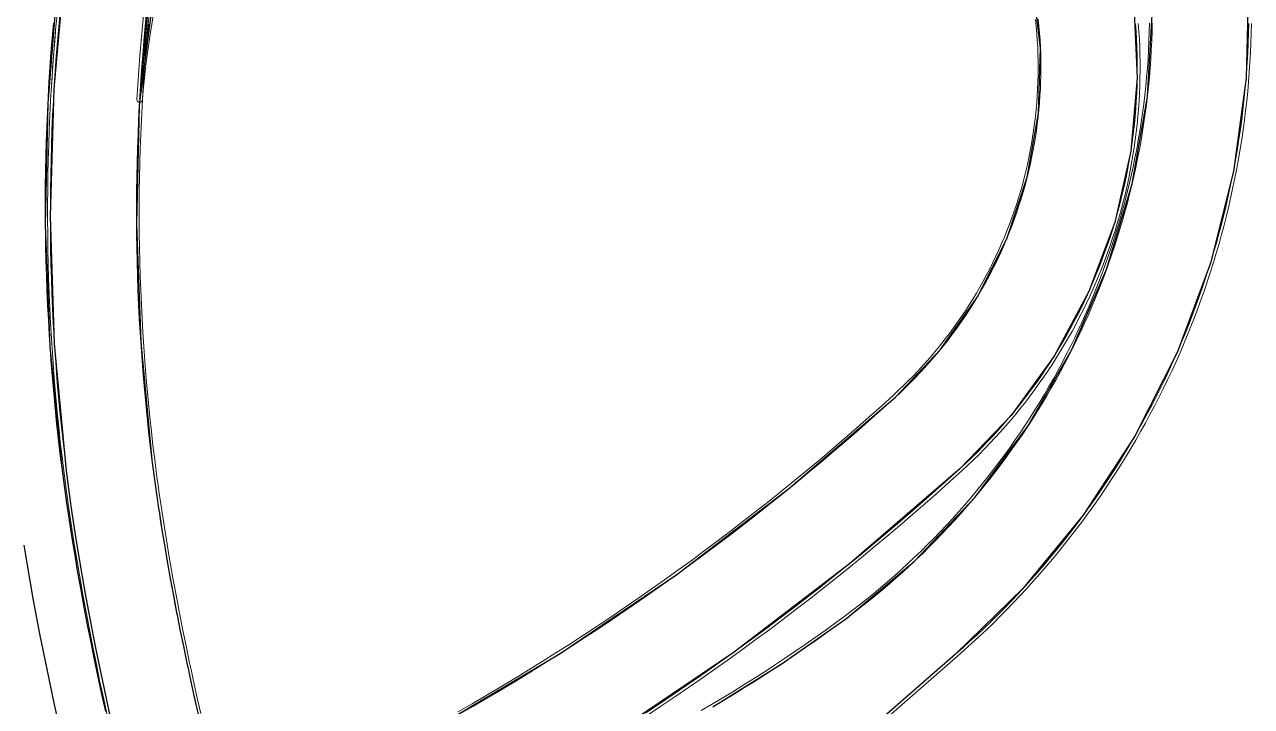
# Model space of a CAD drawing. Header units: metres. Extents: x 105145 to 106173, y 111785 to 118130.
# Drawn here: x 105356.7 to 105445.8, y 112833.1 to 112882.6 of the extents above; entities that cross this region are included whole.
import ezdxf

# ---------------------------------------------------------------- set-up
doc = ezdxf.new("R2010")
doc.units = ezdxf.units.M
for name, color, linetype, lineweight in [('10-PAV-CALZADA-BRT', 12, 'CONTINUOUS', 30), ('10-PAV-CALZADA-MIXTA', 8, 'CONTINUOUS', 30), ('10-PAV-SARDINEL', 252, 'CONTINUOUS', 13)]:
    doc.layers.add(name, color=color, linetype=linetype, lineweight=lineweight)

msp = doc.modelspace()

# ---------------------------------------------------------------- linework, layer by layer
at = {"layer": '10-PAV-CALZADA-BRT'}
for points in [[(105359.0955, 112885.6962), (105358.3943, 112876.884), (105358.2126, 112868.0458), (105358.551, 112859.2123), (105359.4083, 112850.4139), (105359.5759, 112849.1403), (105359.7529, 112847.8745), (105359.9403, 112846.6091), (105360.1375, 112845.3445), (105360.3441, 112844.0801), (105360.5601, 112842.8165), (105360.7847, 112841.5533), (105361.0179, 112840.2909), (105361.2591, 112839.0287), (105361.5083, 112837.7673), (105361.7647, 112836.5063), (105362.0283, 112835.2459), (105362.2987, 112833.9859), (105362.5757, 112832.7263)], [(105359.1589, 112831.9671), (105358.8785, 112833.2431), (105358.6043, 112834.5205), (105358.3369, 112835.7993), (105358.0765, 112837.0795), (105357.8235, 112838.3611), (105357.5781, 112839.6443), (105357.3409, 112840.9291), (105357.1121, 112842.2153), (105356.8921, 112843.5031), (105356.6813, 112844.7925)]]:
    msp.add_lwpolyline(points, dxfattribs=at)
at = {"layer": '10-PAV-CALZADA-MIXTA'}
for points in [[(105362.9241, 112832.4139), (105362.6475, 112833.6741), (105362.3771, 112834.9357), (105362.1133, 112836.1989), (105361.8565, 112837.4633), (105361.6071, 112838.7293), (105361.3655, 112839.9969), (105361.1319, 112841.2659), (105360.9067, 112842.5363), (105360.6905, 112843.8085), (105360.4835, 112845.0821), (105360.2859, 112846.3571), (105360.0983, 112847.6337), (105359.9209, 112848.9117), (105359.7541, 112850.1913), (105358.881, 112859.4075), (105358.5782, 112868.6599), (105358.8466, 112877.9135), (105359.6854, 112887.1328)], [(105365.8644, 112886.1686), (105365.0621, 112877.1381), (105365.0365, 112876.6783), (105364.8304, 112868.1009), (105365.1365, 112859.5264), (105365.9535, 112850.9855), (105365.9552, 112850.9725), (105366.1152, 112849.7451), (105366.2856, 112848.5177), (105366.4628, 112847.3113), (105366.466, 112847.2901), (105366.6565, 112846.0622), (105366.8561, 112844.8339), (105367.0649, 112843.6054), (105367.1079, 112843.36), (105367.2826, 112842.3767), (105367.5086, 112841.1477), (105367.7431, 112839.9186), (105367.7791, 112839.7344), (105367.9855, 112838.6892), (105368.2351, 112837.4596), (105368.4919, 112836.2296), (105368.5967, 112835.7378), (105368.7556, 112834.9993), (105369.0257, 112833.7687), (105369.3022, 112832.5376)], [(105365.918, 112883.624), (105365.0621, 112877.1381), (105365.8644, 112886.1686)], [(105386.8108, 112831.7113), (105395.5869, 112836.9458), (105404.0475, 112842.6762), (105412.1645, 112848.8836), (105419.9113, 112855.5474), (105423.1556, 112858.9695), (105425.8683, 112862.8265), (105427.9919, 112867.0368), (105429.4813, 112871.5109), (105430.3049, 112876.1539), (105430.4453, 112880.8673), (105429.8994, 112885.5511)], [(105445.5368, 112885.5787), (105445.3705, 112878.7214), (105444.4478, 112871.9245), (105442.7799, 112865.271), (105440.3872, 112858.8426), (105437.2991, 112852.7178), (105433.5533, 112846.9716), (105429.1956, 112841.6744), (105424.2795, 112836.8909), (105409.5209, 112824.0026)], [(105437.2107, 112884.0294), (105437.468, 112878.7095), (105437.005, 112873.4035), (105435.8301, 112868.2086), (105433.9648, 112863.2198), (105431.4432, 112858.5283), (105428.3115, 112854.2202), (105424.627, 112850.3741), (105416.575, 112843.4477), (105408.138, 112836.9957), (105399.344, 112831.0395)], [(105406.6706, 112833.0708), (105411.6143, 112836.1626), (105416.3851, 112839.5151), (105421.2973, 112843.6332), (105425.6971, 112848.2949), (105429.5246, 112853.4369), (105432.7278, 112858.9892), (105435.2632, 112864.8765), (105437.0965, 112871.0188), (105438.2026, 112877.3328), (105438.5667, 112883.7325)]]:
    msp.add_lwpolyline(points, dxfattribs=at)
at = {"layer": '10-PAV-SARDINEL'}
for points in [[(105362.7289, 112832.3706), (105362.4521, 112833.6317), (105362.1814, 112834.8943), (105361.9244, 112836.1303), (105361.9174, 112836.1586), (105361.9163, 112836.1642), (105361.6604, 112837.4241), (105361.4108, 112838.6913), (105361.1689, 112839.9601), (105360.9351, 112841.2304), (105360.7097, 112842.5019), (105360.4932, 112843.7757), (105360.286, 112845.0508), (105360.0882, 112846.3273), (105359.9003, 112847.6054), (105359.7227, 112848.885), (105359.5557, 112850.1662), (105359.4248, 112851.2364), (105359.3016, 112852.3074), (105359.1861, 112853.3792), (105359.0782, 112854.4519), (105358.9781, 112855.5253), (105358.8857, 112856.5993), (105358.801, 112857.674), (105358.724, 112858.7493), (105358.6547, 112859.8252), (105358.5932, 112860.9015), (105358.5393, 112861.9782), (105358.4932, 112863.0552), (105358.4549, 112864.1326), (105358.4242, 112865.2102), (105358.4013, 112866.288), (105358.3862, 112867.366), (105358.3787, 112868.4442), (105358.3791, 112869.522), (105358.3871, 112870.6001), (105358.4029, 112871.678), (105358.4264, 112872.7558), (105358.4577, 112873.8334), (105358.4967, 112874.9107), (105358.5434, 112875.9878), (105358.5979, 112877.0644), (105358.6601, 112878.1407), (105358.73, 112879.2165), (105358.8076, 112880.2917), (105358.893, 112881.3664), (105358.986, 112882.4404), (105359.0868, 112883.5137)], [(105359.2858, 112883.4943), (105359.1852, 112882.4224), (105359.0922, 112881.3498), (105359.007, 112880.2766), (105358.9295, 112879.2028), (105358.8597, 112878.1284), (105358.7976, 112877.0536), (105358.7432, 112875.9784), (105358.6965, 112874.9028), (105358.6576, 112873.8268), (105358.6264, 112872.7507), (105358.6029, 112871.6743), (105358.5871, 112870.5978), (105358.5791, 112869.5212), (105358.5787, 112868.4446), (105358.5861, 112867.368), (105358.6013, 112866.2915), (105358.6241, 112865.2152), (105358.6547, 112864.139), (105358.693, 112863.063), (105358.7391, 112861.9874), (105358.7928, 112860.9121), (105358.8543, 112859.8373), (105358.9235, 112858.7629), (105359.0004, 112857.689), (105359.085, 112856.6157), (105359.1773, 112855.5431), (105359.2773, 112854.4711), (105359.385, 112853.3999), (105359.5003, 112852.3295), (105359.6234, 112851.2599), (105359.7541, 112850.1913), (105359.9209, 112848.9117), (105360.0983, 112847.6337), (105360.2859, 112846.3571), (105360.4835, 112845.0821), (105360.6905, 112843.8085), (105360.9067, 112842.5363), (105361.1319, 112841.2659), (105361.3655, 112839.9969), (105361.6071, 112838.7293), (105361.8565, 112837.4633), (105362.1133, 112836.1989), (105362.3771, 112834.9357), (105362.6475, 112833.6741), (105362.9241, 112832.4139)], [(105369.3022, 112832.5376), (105369.0257, 112833.7687), (105368.7556, 112834.9993), (105368.5967, 112835.7378), (105368.4919, 112836.2296), (105368.2351, 112837.4596), (105367.9855, 112838.6892), (105367.7791, 112839.7344), (105367.7431, 112839.9186), (105367.6248, 112840.533), (105367.5086, 112841.1477), (105367.3946, 112841.762), (105367.2826, 112842.3767), (105367.1079, 112843.36), (105367.0649, 112843.6054), (105366.9594, 112844.2195), (105366.8561, 112844.8339), (105366.7552, 112845.4479), (105366.6565, 112846.0622), (105366.5601, 112846.676), (105366.466, 112847.2901), (105366.4628, 112847.3113), (105366.373, 112847.9143), (105366.2856, 112848.5177), (105366.1991, 112849.1312), (105366.1152, 112849.7451), (105366.0339, 112850.3586), (105365.9552, 112850.9725), (105365.9535, 112850.9855), (105365.8286, 112852.0076), (105365.7109, 112853.0306), (105365.6006, 112854.0544), (105365.4977, 112855.079), (105365.4021, 112856.1043), (105365.3138, 112857.1303), (105365.2329, 112858.1568), (105365.1593, 112859.1839), (105365.0932, 112860.2115), (105365.0343, 112861.2396), (105364.9828, 112862.2681), (105364.9387, 112863.2968), (105364.902, 112864.3259), (105364.8727, 112865.3553), (105364.8507, 112866.3848), (105364.8361, 112867.4144), (105364.8288, 112868.4441), (105364.829, 112869.4738), (105364.8365, 112870.5036), (105364.8514, 112871.5332), (105364.8737, 112872.5627), (105364.9033, 112873.592), (105364.9404, 112874.6211), (105364.9847, 112875.6499), (105365.0365, 112876.6783), (105365.0621, 112877.1381), (105365.1269, 112878.2029), (105365.1996, 112879.2672), (105365.2802, 112880.3309), (105365.3687, 112881.394), (105365.465, 112882.4564), (105365.5693, 112883.5181)], [(105366.0521, 112883.2494), (105365.9331, 112882.5739), (105365.8218, 112881.8958), (105365.7183, 112881.2169), (105365.6226, 112880.537), (105365.5346, 112879.8556), (105365.4547, 112879.1739), (105365.3824, 112878.491), (105365.318, 112877.8069), (105365.2618, 112877.126), (105365.2614, 112877.1216), (105365.2556, 112877.0875), (105365.2439, 112877.0549), (105365.2269, 112877.0248), (105365.2049, 112876.998), (105365.1786, 112876.9755), (105365.1488, 112876.9579), (105365.1164, 112876.9456), (105365.0824, 112876.9391), (105365.0478, 112876.9386), (105365.0136, 112876.9441), (105364.9809, 112876.9553), (105364.9506, 112876.9721), (105364.9236, 112876.9938), (105364.9008, 112877.0198), (105364.8829, 112877.0494), (105364.8703, 112877.0817), (105364.8634, 112877.1156), (105364.8625, 112877.1502), (105364.8628, 112877.1546), (105364.9274, 112878.2158), (105365.0002, 112879.2816), (105365.0809, 112880.3468), (105365.1695, 112881.4114), (105365.266, 112882.4752), (105365.3704, 112883.5384)], [(105365.7683, 112883.4978), (105365.6642, 112882.4376), (105365.568, 112881.3767), (105365.4796, 112880.3151), (105365.3991, 112879.2529), (105365.3265, 112878.19), (105365.2618, 112877.1265), (105365.2362, 112876.6677), (105365.1846, 112875.6405), (105365.1402, 112874.6132), (105365.1032, 112873.5855), (105365.0738, 112872.5627), (105365.0736, 112872.5577), (105365.0514, 112871.5296), (105365.0365, 112870.5014), (105365.029, 112869.4731), (105365.0288, 112868.4455), (105365.0361, 112867.4165), (105365.0507, 112866.3883), (105365.0726, 112865.3603), (105365.1019, 112864.3324), (105365.1386, 112863.3047), (105365.1827, 112862.2774), (105365.2341, 112861.2503), (105365.2928, 112860.2237), (105365.3589, 112859.1968), (105365.4324, 112858.1718), (105365.5132, 112857.1467), (105365.6013, 112856.1222), (105365.6968, 112855.0983), (105365.7996, 112854.0752), (105365.9097, 112853.0528), (105366.0272, 112852.0312), (105366.1519, 112851.0109), (105366.1536, 112850.9982), (105366.2323, 112850.3845), (105366.3135, 112849.7718), (105366.3973, 112849.1587), (105366.4836, 112848.546), (105366.5709, 112847.9434), (105366.6606, 112847.341), (105366.6638, 112847.3202), (105366.7578, 112846.7067), (105366.8541, 112846.0936), (105366.9526, 112845.48), (105367.0534, 112844.8667), (105367.1566, 112844.253), (105367.262, 112843.6396), (105367.3049, 112843.3948), (105367.4795, 112842.4121), (105367.5913, 112841.7982), (105367.7052, 112841.1846), (105367.8213, 112840.5705), (105367.9395, 112839.9567), (105367.9754, 112839.773), (105368.1816, 112838.7285), (105368.431, 112837.5), (105368.6876, 112836.2709), (105368.7923, 112835.7797), (105368.951, 112835.0418), (105369.2209, 112833.812), (105369.4973, 112832.5818)], [(105365.5693, 112883.5181), (105365.465, 112882.4564), (105365.3687, 112881.394), (105365.2802, 112880.3309), (105365.1996, 112879.2672), (105365.1269, 112878.2029), (105365.1269, 112878.2029), (105365.0621, 112877.1381), (105365.1188, 112877.8247), (105365.1834, 112878.5107), (105365.2559, 112879.1958), (105365.3362, 112879.8801), (105365.4244, 112880.5634), (105365.5204, 112881.2457), (105365.6242, 112881.9268), (105365.7359, 112882.6067)], [(105362.5757, 112832.7263), (105362.2987, 112833.9859), (105362.0283, 112835.2459), (105361.7647, 112836.5063), (105361.5083, 112837.7673), (105361.2591, 112839.0287), (105361.0179, 112840.2909), (105360.7847, 112841.5533), (105360.5601, 112842.8165), (105360.3441, 112844.0801), (105360.1375, 112845.3445), (105359.9403, 112846.6091), (105359.7529, 112847.8745), (105359.5759, 112849.1403), (105359.4083, 112850.4139), (105359.2761, 112851.484), (105359.1515, 112852.555), (105359.0346, 112853.6268), (105358.9254, 112854.6995), (105358.8239, 112855.7729), (105358.7302, 112856.847), (105358.6441, 112857.9218), (105358.5657, 112858.9971), (105358.4951, 112860.073), (105358.4322, 112861.1494), (105358.377, 112862.2262), (105358.3296, 112863.3034), (105358.2898, 112864.3808), (105358.2578, 112865.4586), (105358.2336, 112866.5365), (105358.2171, 112867.6146), (105358.2083, 112868.6927), (105358.2072, 112869.771), (105358.2139, 112870.8491), (105358.2283, 112871.9272), (105358.2505, 112873.0052), (105358.2804, 112874.083), (105358.318, 112875.1606), (105358.3634, 112876.2378), (105358.4165, 112877.3147), (105358.4773, 112878.3912), (105358.5459, 112879.4672), (105358.6221, 112880.5427), (105358.7061, 112881.6177), (105358.7978, 112882.692)], [(105358.997, 112882.6743), (105358.9055, 112881.6014), (105358.8216, 112880.5279), (105358.7455, 112879.4538), (105358.7304, 112879.2165), (105358.677, 112878.3792), (105358.6601, 112878.1407), (105358.5979, 112877.0644), (105358.5434, 112875.9878), (105358.4967, 112874.9107), (105358.4577, 112873.8334), (105358.4264, 112872.7558), (105358.4029, 112871.678), (105358.3871, 112870.6001), (105358.3791, 112869.522), (105358.3787, 112868.4442), (105358.3862, 112867.366), (105358.4013, 112866.288), (105358.4242, 112865.2102), (105358.4549, 112864.1326), (105358.4932, 112863.0552), (105358.5393, 112861.9782), (105358.5932, 112860.9015), (105358.6547, 112859.8252), (105358.724, 112858.7493), (105358.801, 112857.674), (105358.8857, 112856.5993), (105358.9781, 112855.5253), (105359.0782, 112854.4519), (105359.1861, 112853.3792), (105359.3016, 112852.3074), (105359.4248, 112851.2364), (105359.5557, 112850.1662), (105359.7227, 112848.885), (105359.9003, 112847.6054), (105360.0882, 112846.3273), (105360.286, 112845.0508), (105360.4932, 112843.7757), (105360.7097, 112842.5019), (105360.9351, 112841.2304), (105361.1689, 112839.9601), (105361.4108, 112838.6913), (105361.6604, 112837.4241), (105361.9163, 112836.1642), (105361.9174, 112836.1586), (105361.9244, 112836.1303), (105362.1814, 112834.8943), (105362.4521, 112833.6317), (105362.7289, 112832.3706)], [(105388.1607, 112832.7026), (105389.1898, 112833.2943), (105390.2149, 112833.8927), (105391.236, 112834.4981), (105392.253, 112835.1102), (105393.2659, 112835.7292), (105394.2746, 112836.3548), (105395.2794, 112836.9874), (105396.2794, 112837.6264), (105397.2754, 112838.2722), (105398.2671, 112838.9247), (105399.2543, 112839.5837), (105400.2371, 112840.2494), (105401.2155, 112840.9216), (105402.1893, 112841.6004), (105403.1585, 112842.2856), (105404.1237, 112842.9777), (105405.0832, 112843.6755), (105406.0385, 112844.3801), (105406.9891, 112845.091), (105407.9349, 112845.8083), (105408.8758, 112846.5319), (105409.812, 112847.2618), (105410.7432, 112847.9979), (105411.6694, 112848.7402), (105412.5907, 112849.4887), (105413.507, 112850.2434), (105414.4182, 112851.0042), (105415.3242, 112851.771), (105416.2252, 112852.5439), (105417.1209, 112853.3228), (105418.0114, 112854.1077), (105418.8966, 112854.8985), (105419.7764, 112855.6951), (105420.1466, 112856.0378), (105420.5096, 112856.3847), (105420.8694, 112856.7394), (105421.2228, 112857.0989), (105421.5704, 112857.4638), (105421.9119, 112857.8337), (105422.249, 112858.2106), (105422.5785, 112858.5906), (105422.9023, 112858.9763), (105423.2203, 112859.3673), (105423.5323, 112859.7634), (105423.8377, 112860.1639), (105424.1374, 112860.57), (105424.4298, 112860.9795), (105424.7162, 112861.3941), (105424.9964, 112861.8134), (105425.2694, 112862.2365), (105425.536, 112862.6642), (105425.7959, 112863.0957), (105426.049, 112863.5317), (105426.2948, 112863.9706), (105426.5342, 112864.414), (105426.7677, 112864.8634), (105426.9928, 112865.3138), (105427.2105, 112865.767), (105427.4216, 112866.2246), (105427.6255, 112866.6855), (105427.8221, 112867.1494), (105428.0113, 112867.6158), (105428.1935, 112868.0862), (105428.3681, 112868.5591), (105428.5355, 112869.0347), (105428.6951, 112869.5123), (105428.8478, 112869.9941), (105428.9921, 112870.4755), (105429.1296, 112870.9618), (105429.2587, 112871.4474), (105429.3805, 112871.9363), (105429.4947, 112872.4272), (105429.6012, 112872.9197), (105429.6999, 112873.4136), (105429.7909, 112873.9096), (105429.8742, 112874.4062), (105429.9496, 112874.9049), (105430.0172, 112875.4039), (105430.077, 112875.9046), (105430.129, 112876.4056), (105430.1731, 112876.9079), (105430.2093, 112877.4104), (105430.2376, 112877.9136), (105430.2581, 112878.4172), (105430.2707, 112878.9209), (105430.2754, 112879.4251), (105430.2721, 112879.9288), (105430.261, 112880.433), (105430.242, 112880.9362), (105430.2151, 112881.44), (105430.1804, 112881.9421), (105430.1377, 112882.4444), (105430.0872, 112882.9456)], [(105430.2861, 112882.9672), (105430.3369, 112882.4627), (105430.3798, 112881.9574), (105430.4148, 112881.4516), (105430.4418, 112880.9452), (105430.4609, 112880.4385), (105430.4721, 112879.9316), (105430.4754, 112879.4245), (105430.4707, 112878.9175), (105430.458, 112878.4106), (105430.4374, 112877.9039), (105430.4089, 112877.3977), (105430.3725, 112876.8919), (105430.3281, 112876.3868), (105430.2758, 112875.8824), (105430.2157, 112875.3789), (105430.1476, 112874.8764), (105430.0717, 112874.3751), (105429.988, 112873.875), (105429.8964, 112873.3763), (105429.797, 112872.879), (105429.6899, 112872.3834), (105429.575, 112871.8895), (105429.4524, 112871.3975), (105429.322, 112870.9075), (105429.1841, 112870.4195), (105429.0385, 112869.9338), (105428.8853, 112869.4504), (105428.7245, 112868.9695), (105428.5563, 112868.4912), (105428.3806, 112868.0155), (105428.1974, 112867.5427), (105428.0069, 112867.0728), (105427.809, 112866.6059), (105427.6039, 112866.1422), (105427.3915, 112865.6818), (105427.1719, 112865.2247), (105426.9452, 112864.7712), (105426.7114, 112864.3212), (105426.4705, 112863.875), (105426.2228, 112863.4326), (105425.9681, 112862.9941), (105425.7066, 112862.5597), (105425.4383, 112862.1294), (105425.1633, 112861.7034), (105424.8817, 112861.2817), (105424.5935, 112860.8645), (105424.2988, 112860.4518), (105423.9977, 112860.0439), (105423.6902, 112859.6407), (105423.3765, 112859.2423), (105423.0565, 112858.8489), (105422.7304, 112858.4606), (105422.3983, 112858.0775), (105422.0602, 112857.6996), (105421.7163, 112857.327), (105421.3665, 112856.9598), (105421.011, 112856.5982), (105420.65, 112856.2422), (105420.2834, 112855.8919), (105419.9113, 112855.5474), (105419.0304, 112854.7498), (105418.1441, 112853.9581), (105417.2526, 112853.1723), (105416.3559, 112852.3925), (105415.4539, 112851.6188), (105414.5468, 112850.8511), (105413.6346, 112850.0894), (105412.7173, 112849.3339), (105411.795, 112848.5846), (105410.8677, 112847.8414), (105409.9354, 112847.1044), (105408.9983, 112846.3738), (105408.0562, 112845.6493), (105407.1094, 112844.9312), (105406.1577, 112844.2195), (105405.2013, 112843.5141), (105404.2402, 112842.8152), (105403.2745, 112842.1227), (105402.3041, 112841.4367), (105401.3292, 112840.7571), (105400.3498, 112840.0842), (105399.3659, 112839.4177), (105398.3775, 112838.7579), (105397.3847, 112838.1047), (105396.3877, 112837.4582), (105395.3863, 112836.8183), (105394.3806, 112836.1852), (105393.3707, 112835.5588), (105392.3567, 112834.9392), (105391.3385, 112834.3263), (105390.3163, 112833.7203), (105389.29, 112833.1212), (105388.2598, 112832.5289)], [(105401.7762, 112832.6136), (105402.7822, 112833.2807), (105403.7839, 112833.9543), (105404.7811, 112834.6345), (105405.7739, 112835.3212), (105406.7621, 112836.0144), (105407.7458, 112836.714), (105408.7249, 112837.4201), (105409.6994, 112838.1325), (105410.6692, 112838.8513), (105411.6343, 112839.5764), (105412.5946, 112840.3078), (105413.5501, 112841.0454), (105414.5007, 112841.7893), (105415.4465, 112842.5394), (105416.3874, 112843.2957), (105417.3233, 112844.0581), (105418.2542, 112844.8266), (105419.18, 112845.6011), (105420.1008, 112846.3817), (105421.0164, 112847.1683), (105421.9269, 112847.9609), (105422.8322, 112848.7594), (105423.7322, 112849.5638), (105424.627, 112850.3741), (105425.0389, 112850.755), (105425.4454, 112851.1418), (105425.8463, 112851.5343), (105426.2416, 112851.9325), (105426.6312, 112852.3362), (105427.015, 112852.7455), (105427.3929, 112853.1602), (105427.7649, 112853.5803), (105428.1308, 112854.0056), (105428.4907, 112854.4361), (105428.8443, 112854.8716), (105429.1918, 112855.3122), (105429.5329, 112855.7576), (105429.8676, 112856.2079), (105430.1959, 112856.6629), (105430.5177, 112857.1226), (105430.8328, 112857.5867), (105431.1414, 112858.0554), (105431.4432, 112858.5283), (105431.7383, 112859.0056), (105432.0265, 112859.4869), (105432.3078, 112859.9724), (105432.5822, 112860.4618), (105432.8496, 112860.955), (105433.1099, 112861.4521), (105433.3632, 112861.9527), (105433.6092, 112862.457), (105433.8481, 112862.9647), (105434.0797, 112863.4757), (105434.304, 112863.99), (105434.5209, 112864.5074), (105434.7304, 112865.0279), (105434.9325, 112865.5513), (105435.1272, 112866.0775), (105435.3143, 112866.6065), (105435.4938, 112867.1381), (105435.6658, 112867.6721), (105435.8301, 112868.2086), (105435.9868, 112868.7473), (105436.1357, 112869.2883), (105436.277, 112869.8313), (105436.4105, 112870.3762), (105436.5362, 112870.923), (105436.6541, 112871.4716), (105436.7642, 112872.0217), (105436.8664, 112872.5734), (105436.9608, 112873.1265), (105437.0473, 112873.6809), (105437.1258, 112874.2364), (105437.1965, 112874.793), (105437.2592, 112875.3506), (105437.3139, 112875.909), (105437.3607, 112876.4681), (105437.3995, 112877.0278), (105437.4303, 112877.588), (105437.4532, 112878.1486), (105437.468, 112878.7095), (105437.4749, 112879.2705), (105437.4738, 112879.8316), (105437.4646, 112880.3926), (105437.4475, 112880.9534), (105437.4224, 112881.5139), (105437.3893, 112882.074), (105437.3482, 112882.6336)], [(105437.5476, 112882.6497), (105437.5889, 112882.0873), (105437.6222, 112881.5243), (105437.6474, 112880.961), (105437.6646, 112880.3973), (105437.6738, 112879.8335), (105437.6749, 112879.2698), (105437.668, 112878.7057), (105437.6531, 112878.1419), (105437.6301, 112877.5785), (105437.5991, 112877.0154), (105437.5601, 112876.4529), (105437.5131, 112875.8909), (105437.4581, 112875.3297), (105437.3951, 112874.7693), (105437.3241, 112874.2098), (105437.2451, 112873.6515), (105437.1582, 112873.0943), (105437.0634, 112872.5385), (105436.9606, 112871.9839), (105436.85, 112871.4309), (105436.7314, 112870.8796), (105436.6051, 112870.33), (105436.4709, 112869.7823), (105436.329, 112869.2366), (105436.1792, 112868.6929), (105436.0217, 112868.1514), (105435.8566, 112867.6122), (105435.6838, 112867.0755), (105435.5033, 112866.5412), (105435.3152, 112866.0094), (105435.1196, 112865.4806), (105434.9165, 112864.9546), (105434.7059, 112864.4314), (105434.4879, 112863.9114), (105434.2624, 112863.3944), (105434.0296, 112862.8808), (105433.7896, 112862.3706), (105433.5423, 112861.8638), (105433.2878, 112861.3606), (105433.0261, 112860.861), (105432.7574, 112860.3653), (105432.4814, 112859.873), (105432.1988, 112859.3855), (105431.9092, 112858.9016), (105431.6126, 112858.422), (105431.3092, 112857.9466), (105430.9991, 112857.4756), (105430.6823, 112857.0091), (105430.3589, 112856.5471), (105430.029, 112856.0898), (105429.6926, 112855.6372), (105429.3497, 112855.1895), (105429.0005, 112854.7467), (105428.645, 112854.3089), (105428.2836, 112853.8765), (105427.9156, 112853.4488), (105427.5417, 112853.0266), (105427.1619, 112852.6098), (105426.7761, 112852.1984), (105426.3846, 112851.7926), (105425.9873, 112851.3924), (105425.5843, 112850.9979), (105425.1758, 112850.6092), (105424.762, 112850.2266), (105423.866, 112849.4152), (105422.965, 112848.6099), (105422.0587, 112847.8105), (105421.1473, 112847.0171), (105420.2306, 112846.2296), (105419.3088, 112845.4481), (105418.382, 112844.6728), (105417.4501, 112843.9034), (105416.5132, 112843.1402), (105415.5713, 112842.3831), (105414.6245, 112841.6322), (105413.6728, 112840.8875), (105412.7163, 112840.1491), (105411.7549, 112839.4169), (105410.7888, 112838.691), (105409.818, 112837.9714), (105408.8425, 112837.2583), (105407.8623, 112836.5515), (105406.8775, 112835.8511), (105405.8882, 112835.1571), (105404.8944, 112834.4697), (105403.8961, 112833.7888), (105402.8933, 112833.1144), (105401.8862, 112832.4466)], [(105405.8138, 112832.8026), (105406.5691, 112833.2432), (105407.339, 112833.7007), (105408.105, 112834.1645), (105408.8672, 112834.6347), (105409.6255, 112835.1111), (105410.3795, 112835.5934), (105411.1301, 112836.0826), (105411.8764, 112836.5776), (105412.6185, 112837.0788), (105413.3563, 112837.586), (105414.0903, 112838.0994), (105414.8198, 112838.6188), (105415.545, 112839.1442), (105416.2661, 112839.6759), (105416.7925, 112840.0722), (105417.3151, 112840.4756), (105417.8314, 112840.8843), (105418.3434, 112841.2995), (105418.8504, 112841.7211), (105419.3526, 112842.1488), (105419.8496, 112842.5825), (105420.3406, 112843.0216), (105420.8267, 112843.467), (105421.3075, 112843.9182), (105421.7828, 112844.3752), (105422.2528, 112844.838), (105422.7169, 112845.3062), (105423.1754, 112845.78), (105423.628, 112846.2591), (105424.0749, 112846.7438), (105424.5161, 112847.2338), (105424.9512, 112847.7291), (105425.3804, 112848.2296), (105425.8035, 112848.7353), (105426.2207, 112849.2461), (105426.6314, 112849.7616), (105427.0361, 112850.2822), (105427.4343, 112850.8075), (105427.8258, 112851.3371), (105428.2119, 112851.8726), (105428.5905, 112852.4113), (105428.9637, 112852.9562), (105429.3297, 112853.5046), (105429.6883, 112854.0561), (105430.0421, 112854.6149), (105430.3876, 112855.1754), (105430.7268, 112855.7408), (105431.0592, 112856.3102), (105431.3847, 112856.8835), (105431.7033, 112857.4608), (105432.0149, 112858.0419), (105432.3197, 112858.6268), (105432.617, 112859.2149), (105432.908, 112859.8078), (105433.1909, 112860.4024), (105433.4668, 112861.0008), (105433.7358, 112861.6029), (105433.9975, 112862.2083), (105434.2519, 112862.8167), (105434.4988, 112863.4277), (105434.7383, 112864.0419), (105434.9706, 112864.659), (105435.1955, 112865.2791), (105435.4126, 112865.9013), (105435.6225, 112866.5266), (105435.8247, 112867.1539), (105436.0194, 112867.7839), (105436.2065, 112868.4161), (105436.386, 112869.0505), (105436.5579, 112869.6875), (105436.722, 112870.3257), (105436.8784, 112870.9661), (105437.0272, 112871.6084), (105437.1681, 112872.2516), (105437.3015, 112872.8982), (105437.4269, 112873.5454), (105437.5446, 112874.1944), (105437.6544, 112874.8436), (105437.7565, 112875.4957), (105437.8508, 112876.1484), (105437.9371, 112876.8021), (105438.0156, 112877.4565), (105438.0861, 112878.112), (105438.1488, 112878.7686), (105438.2035, 112879.4242), (105438.2505, 112880.0831), (105438.2895, 112880.7414), (105438.3204, 112881.3997), (105438.3436, 112882.0587), (105438.3588, 112882.7179)], [(105438.5588, 112882.7145), (105438.5435, 112882.0529), (105438.5203, 112881.3916), (105438.4892, 112880.7306), (105438.45, 112880.07), (105438.403, 112879.41), (105438.348, 112878.7506), (105438.2851, 112878.0918), (105438.2142, 112877.4339), (105438.1355, 112876.7769), (105438.0488, 112876.1208), (105437.9543, 112875.4659), (105437.8519, 112874.8121), (105437.7416, 112874.1597), (105437.6235, 112873.5086), (105437.4976, 112872.8589), (105437.3638, 112872.2109), (105437.2223, 112871.5644), (105437.073, 112870.9198), (105436.916, 112870.277), (105436.7512, 112869.6361), (105436.5788, 112868.9972), (105436.3986, 112868.3605), (105436.2108, 112867.726), (105436.0154, 112867.0937), (105435.8124, 112866.4639), (105435.6019, 112865.8366), (105435.3838, 112865.2118), (105435.1582, 112864.5897), (105434.9251, 112863.9704), (105434.6846, 112863.3539), (105434.4367, 112862.7404), (105434.1815, 112862.1299), (105433.9189, 112861.5225), (105433.649, 112860.9183), (105433.3719, 112860.3174), (105433.0876, 112859.7198), (105432.7961, 112859.1258), (105432.4974, 112858.5353), (105432.1917, 112857.9484), (105431.879, 112857.3652), (105431.5592, 112856.7859), (105431.2325, 112856.2104), (105430.899, 112855.6389), (105430.5585, 112855.0715), (105430.2113, 112854.5082), (105429.8573, 112853.9491), (105429.4966, 112853.3943), (105429.1292, 112852.8439), (105428.7553, 112852.298), (105428.3748, 112851.7566), (105427.9878, 112851.2198), (105427.5944, 112850.6877), (105427.1947, 112850.1604), (105426.7886, 112849.6379), (105426.3762, 112849.1204), (105425.9577, 112848.6078), (105425.533, 112848.1003), (105425.1023, 112847.598), (105424.6655, 112847.1009), (105424.2228, 112846.6091), (105423.7742, 112846.1226), (105423.3198, 112845.6416), (105422.8596, 112845.1661), (105422.3937, 112844.6961), (105421.9223, 112844.2318), (105421.4452, 112843.7732), (105420.9627, 112843.3203), (105420.4748, 112842.8733), (105419.9815, 112842.4322), (105419.483, 112841.9971), (105418.9792, 112841.568), (105418.4704, 112841.145), (105417.9564, 112840.7282), (105417.4375, 112840.3175), (105416.9137, 112839.9131), (105416.3851, 112839.5151), (105415.6629, 112838.9828), (105414.9364, 112838.4564), (105414.2056, 112837.936), (105413.4704, 112837.4217), (105412.7311, 112836.9135), (105411.9876, 112836.4114), (105411.24, 112835.9154), (105410.4883, 112835.4257), (105409.7326, 112834.9421), (105408.9729, 112834.4648), (105408.2093, 112833.9938), (105407.4419, 112833.5291), (105406.6706, 112833.0708)], [(105409.5209, 112824.0026), (105424.2795, 112836.8909), (105424.8067, 112837.3552), (105425.3286, 112837.8254), (105425.8451, 112838.3015), (105426.3562, 112838.7835), (105426.8618, 112839.2712), (105427.3619, 112839.7646), (105427.8563, 112840.2636), (105428.345, 112840.7682), (105428.828, 112841.2783), (105429.3052, 112841.7938), (105429.7765, 112842.3147), (105430.2419, 112842.8409), (105430.7013, 112843.3724), (105431.1546, 112843.909), (105431.6019, 112844.4508), (105432.0429, 112844.9975), (105432.4778, 112845.5493), (105432.9063, 112846.1059), (105433.3286, 112846.6673), (105433.7444, 112847.2335), (105434.1538, 112847.8044), (105434.5567, 112848.3798), (105434.953, 112848.9598), (105435.3428, 112849.5443), (105435.7259, 112850.1331), (105436.1023, 112850.7262), (105436.472, 112851.3236), (105436.8349, 112851.9251), (105437.1909, 112852.5307), (105437.5401, 112853.1402), (105437.8823, 112853.7537), (105438.2175, 112854.371), (105438.5458, 112854.9921), (105438.867, 112855.6169), (105439.181, 112856.2453), (105439.488, 112856.8771), (105439.7877, 112857.5125), (105440.0803, 112858.1511), (105440.3656, 112858.7931), (105440.6436, 112859.4382), (105440.9142, 112860.0865), (105441.1775, 112860.7377), (105441.4335, 112861.392), (105441.6819, 112862.049), (105441.923, 112862.7089), (105442.1565, 112863.3714), (105442.3825, 112864.0365), (105442.601, 112864.7042), (105442.8118, 112865.3743), (105443.0151, 112866.0467), (105443.2107, 112866.7214), (105443.3987, 112867.3983), (105443.579, 112868.0772), (105443.7516, 112868.7582), (105443.9165, 112869.4411), (105444.0736, 112870.1257), (105444.223, 112870.8122), (105444.3646, 112871.5002), (105444.4983, 112872.1899), (105444.6243, 112872.881), (105444.7424, 112873.5735), (105444.8526, 112874.2673), (105444.955, 112874.9622), (105445.0495, 112875.6583), (105445.1361, 112876.3555), (105445.2148, 112877.0535), (105445.2856, 112877.7524), (105445.3485, 112878.4521), (105445.4034, 112879.1524), (105445.4504, 112879.8534), (105445.4895, 112880.5548), (105445.5206, 112881.2566), (105445.5437, 112881.9587), (105445.5589, 112882.661)], [(105445.7589, 112882.6578), (105445.7437, 112881.9532), (105445.7205, 112881.2489), (105445.6893, 112880.5448), (105445.6501, 112879.8411), (105445.6029, 112879.138), (105445.5478, 112878.4354), (105445.4847, 112877.7334), (105445.4137, 112877.0323), (105445.3348, 112876.332), (105445.2479, 112875.6326), (105445.1531, 112874.9342), (105445.0503, 112874.237), (105444.9397, 112873.541), (105444.8212, 112872.8463), (105444.6949, 112872.1529), (105444.5607, 112871.4611), (105444.4187, 112870.7708), (105444.2689, 112870.0821), (105444.1112, 112869.3952), (105443.9458, 112868.7102), (105443.7726, 112868.027), (105443.5917, 112867.3459), (105443.4032, 112866.6668), (105443.2069, 112865.99), (105443.003, 112865.3154), (105442.7914, 112864.6431), (105442.5723, 112863.9733), (105442.3455, 112863.306), (105442.1111, 112862.6411), (105441.8694, 112861.9794), (105441.6201, 112861.3202), (105441.3634, 112860.6639), (105441.0993, 112860.0105), (105440.8277, 112859.3602), (105440.5488, 112858.7129), (105440.2626, 112858.0689), (105439.9691, 112857.4282), (105439.6684, 112856.7908), (105439.3604, 112856.1569), (105439.0454, 112855.5265), (105438.7231, 112854.8997), (105438.3939, 112854.2766), (105438.0575, 112853.6573), (105437.7142, 112853.0418), (105437.364, 112852.4304), (105437.0067, 112851.8228), (105436.6427, 112851.2193), (105436.2718, 112850.6201), (105435.8942, 112850.025), (105435.5098, 112849.4343), (105435.1188, 112848.848), (105434.7212, 112848.2661), (105434.317, 112847.6888), (105433.9063, 112847.1161), (105433.4891, 112846.548), (105433.0655, 112845.9848), (105432.6355, 112845.4264), (105432.1993, 112844.8729), (105431.7568, 112844.3243), (105431.3081, 112843.7807), (105430.8534, 112843.2425), (105430.3925, 112842.7094), (105429.9256, 112842.1814), (105429.4528, 112841.6588), (105428.9741, 112841.1416), (105428.4895, 112840.6299), (105427.9992, 112840.1236), (105427.5031, 112839.623), (105427.0015, 112839.128), (105426.4943, 112838.6388), (105425.9815, 112838.1553), (105425.4633, 112837.6776), (105424.9398, 112837.2059), (105424.4114, 112836.7406), (105409.6525, 112823.852)]]:
    msp.add_lwpolyline(points, dxfattribs=at)

doc.saveas('drawing.dxf')
